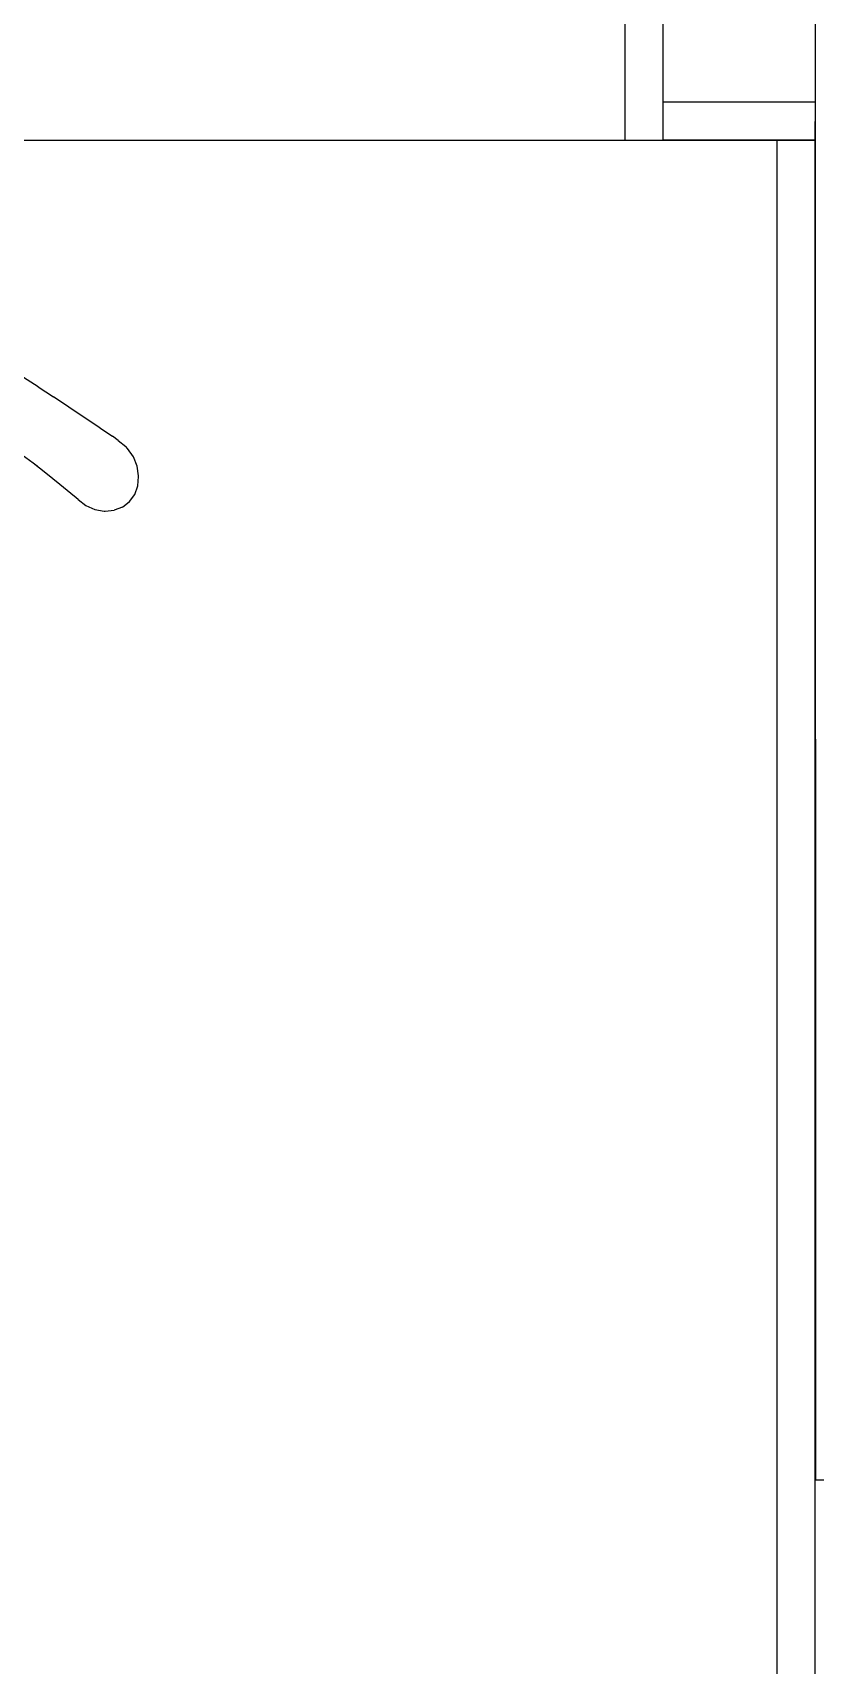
# Model space of a CAD drawing. Header units: millimetres. Extents: x 188.6 to 263.2, y 40.1 to 120.1.
# Drawn here: x 255.822 to 256.234, y 57.049 to 57.908 of the extents above; entities that cross this region are included whole.
import ezdxf

# ---------------------------------------------------------------- set-up
doc = ezdxf.new("R2010")
doc.units = ezdxf.units.MM
doc.layers.add('ARQ', color=8, linetype='Continuous')

# ---------------------------------------------------------------- blocks, each defined once
blk = doc.blocks.new('arq-3pav')
at = {"layer": 'ARQ'}
for p, q in [((51.2253, 18.31001), (51.22533, 16.89)), ((51.12532, 17.59503), (51.1254, 17.74501)), ((51.14532, 17.59502), (51.1454, 17.745)), ((51.22533, 17.61502), (51.14533, 17.61506)), ((49.69532, 17.59502), (51.22531, 17.59502)), ((51.22532, 17.59502), (51.14532, 17.59506)), ((51.20531, 16.63502), (51.20531, 17.59502)), ((51.22531, 16.63502), (51.22531, 17.59502)), ((50.81647, 17.46531), (50.80876, 17.47019)), ((50.81647, 17.46531), (50.82447, 17.46008)), ((50.84062, 17.44915), (50.82447, 17.46008)), ((50.84892, 17.44369), (50.84062, 17.44915)), ((50.84892, 17.44369), (50.85553, 17.43933)), ((50.85856, 17.43711), (50.85553, 17.43933)), ((50.85856, 17.43711), (50.86264, 17.43383)), ((50.86352, 17.43283), (50.86264, 17.43383)), ((50.86655, 17.42851), (50.86352, 17.43283)), ((50.81382, 17.42513), (50.80809, 17.42941)), ((50.8205, 17.41989), (50.81382, 17.42513)), ((50.8159, 17.42357), (50.81382, 17.42513)), ((50.86849, 17.42358), (50.86655, 17.42851)), ((50.8693, 17.41845), (50.86849, 17.42358)), ((50.8279, 17.41394), (50.8205, 17.41989)), ((50.83367, 17.4092), (50.8279, 17.41394)), ((50.8689, 17.41317), (50.8693, 17.41806)), ((50.8693, 17.41806), (50.8693, 17.41845)), ((50.83639, 17.40683), (50.83367, 17.4092)), ((50.83744, 17.406), (50.83639, 17.40683)), ((50.83744, 17.406), (50.84156, 17.40281)), ((50.83749, 17.40599), (50.83744, 17.406)), ((50.86452, 17.40489), (50.86726, 17.40869)), ((50.86726, 17.40869), (50.8689, 17.41317)), ((50.84156, 17.40281), (50.84626, 17.40071)), ((50.84626, 17.40071), (50.85124, 17.39987)), ((50.85124, 17.39987), (50.85164, 17.39988)), ((50.85164, 17.39988), (50.85643, 17.40033)), ((50.86082, 17.40205), (50.85643, 17.40033)), ((50.86082, 17.40205), (50.86452, 17.40489)), ((51.43033, 16.89), (51.22533, 16.89))]:
    blk.add_line(p, q, dxfattribs=at)
at = {"layer": 'ARQ', "linetype": 'Continuous'}
for p, q in [((51.14532, 17.59506), (51.14533, 17.61506)), ((51.22532, 17.59502), (51.22533, 17.61502)), ((51.12532, 17.59503), (51.14532, 17.59502)), ((51.20531, 17.59502), (51.22531, 17.59502))]:
    blk.add_line(p, q, dxfattribs=at)

msp = doc.modelspace()

# ---------------------------------------------------------------- block references
msp.add_blockref('arq-3pav', (205.00842, 40.25682))

doc.saveas('drawing.dxf')
